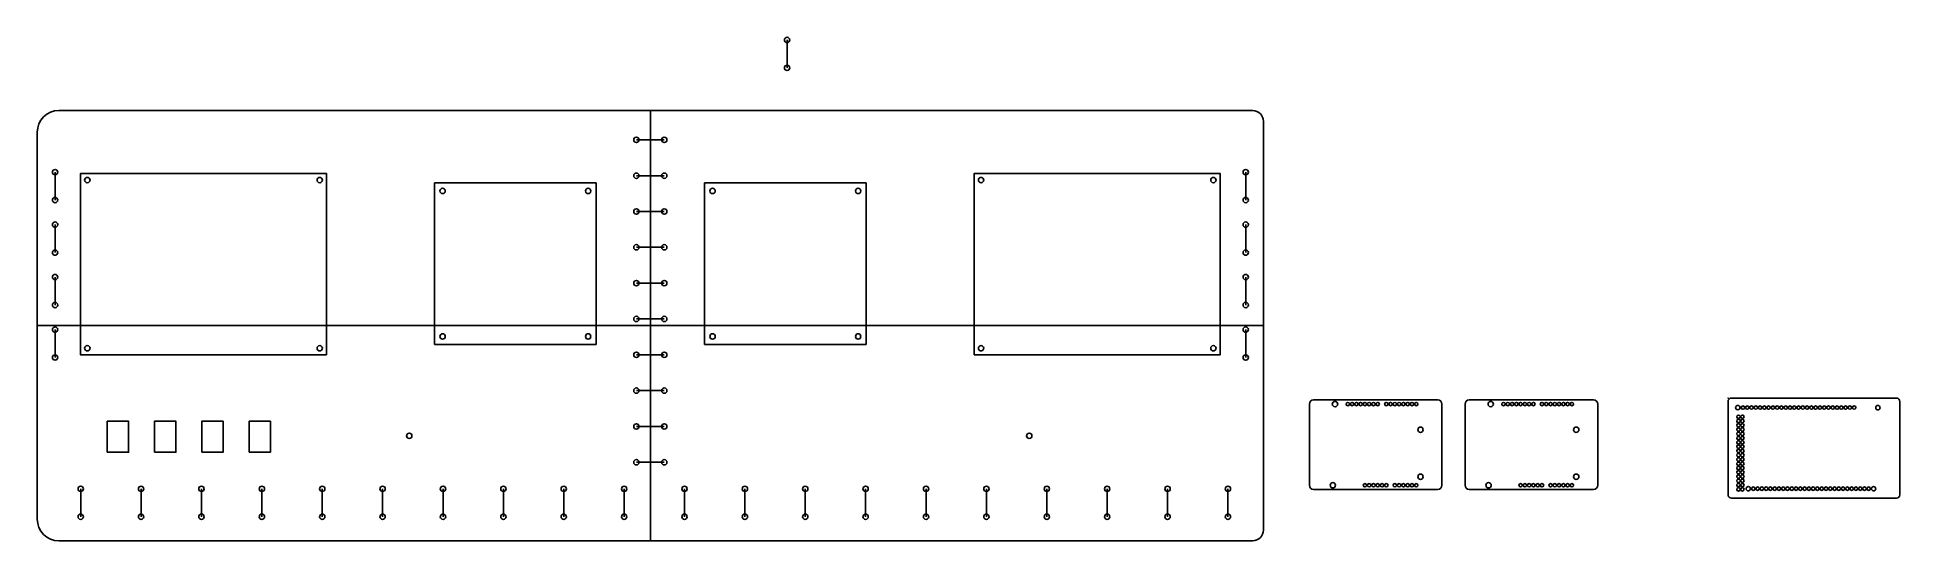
# Model space of a CAD drawing. Header units: inches. Extents: x 0 to 43.6, y 0.1 to 11.9.
import ezdxf

# ---------------------------------------------------------------- set-up
doc = ezdxf.new("R2010")
doc.units = ezdxf.units.IN
doc.header["$MEASUREMENT"] = 0
for name, color, linetype, true_color in [('Default', 18, 'Continuous', 0x000000), ('Holes', 7, 'Continuous', 0xffffff), ('Outline', 5, 'Continuous', 0x0000ff)]:
    doc.layers.add(name, color=color, linetype=linetype, true_color=true_color)

msp = doc.modelspace()

# ---------------------------------------------------------------- linework, layer by layer
for p, q in [((39.661, 3.485), (43.519, 3.485)), ((39.582, 1.221), (39.582, 3.406)), ((43.598, 3.406), (43.598, 1.221)), ((43.519, 1.142), (39.661, 1.143))]:
    msp.add_line(p, q)
for centre, radius in [((39.81, 3.261), 0.0512), ((39.827, 3.047), 0.04), ((39.919, 3.048), 0.04), ((39.931, 3.262), 0.04), ((40.031, 3.262), 0.04), ((40.131, 3.262), 0.04), ((40.231, 3.262), 0.04), ((40.331, 3.262), 0.04), ((40.431, 3.262), 0.04), ((40.531, 3.262), 0.04), ((40.631, 3.262), 0.04), ((40.731, 3.262), 0.04), ((40.831, 3.262), 0.04), ((40.931, 3.262), 0.04), ((41.031, 3.262), 0.04), ((41.131, 3.262), 0.04), ((41.231, 3.262), 0.04), ((41.331, 3.262), 0.04), ((41.431, 3.262), 0.04), ((41.531, 3.262), 0.04), ((41.631, 3.262), 0.04), ((41.731, 3.262), 0.04), ((41.831, 3.262), 0.04), ((41.931, 3.262), 0.04), ((42.031, 3.262), 0.04), ((42.131, 3.262), 0.04), ((42.231, 3.262), 0.04), ((42.331, 3.262), 0.04), ((42.431, 3.262), 0.04), ((42.531, 3.262), 0.04), ((43.086, 3.26), 0.0512), ((39.827, 2.947), 0.04), ((39.827, 2.847), 0.04), ((39.827, 2.747), 0.04), ((39.827, 2.647), 0.04), ((39.919, 2.948), 0.04), ((39.919, 2.848), 0.04), ((39.919, 2.748), 0.04), ((39.919, 2.648), 0.04), ((39.827, 2.547), 0.04), ((39.827, 2.447), 0.04), ((39.827, 2.347), 0.04), ((39.827, 2.247), 0.04), ((39.827, 2.147), 0.04), ((39.919, 2.548), 0.04), ((39.919, 2.448), 0.04), ((39.919, 2.348), 0.04), ((39.919, 2.248), 0.04), ((39.919, 2.148), 0.04), ((39.827, 2.047), 0.04), ((39.827, 1.947), 0.04), ((39.827, 1.847), 0.04), ((39.827, 1.747), 0.04), ((39.919, 2.048), 0.04), ((39.919, 1.948), 0.04), ((39.919, 1.848), 0.04), ((39.919, 1.748), 0.04), ((39.827, 1.647), 0.04), ((39.827, 1.547), 0.04), ((39.827, 1.447), 0.04), ((39.827, 1.347), 0.04), ((39.919, 1.648), 0.04), ((39.919, 1.548), 0.04), ((39.919, 1.448), 0.04), ((39.919, 1.348), 0.04), ((40.054, 1.363), 0.0512), ((40.173, 1.363), 0.04), ((40.273, 1.363), 0.04), ((40.373, 1.363), 0.04), ((40.473, 1.363), 0.04), ((40.573, 1.363), 0.04), ((40.673, 1.363), 0.04), ((40.773, 1.363), 0.04), ((40.873, 1.363), 0.04), ((40.973, 1.363), 0.04), ((41.073, 1.363), 0.04), ((41.173, 1.363), 0.04), ((41.273, 1.363), 0.04), ((41.373, 1.363), 0.04), ((41.473, 1.363), 0.04), ((41.573, 1.363), 0.04), ((41.673, 1.363), 0.04), ((41.773, 1.363), 0.04), ((41.873, 1.363), 0.04), ((41.973, 1.363), 0.04), ((42.073, 1.363), 0.04), ((42.173, 1.363), 0.04), ((42.273, 1.363), 0.04), ((42.373, 1.363), 0.04), ((42.473, 1.363), 0.04), ((42.573, 1.363), 0.04), ((42.673, 1.363), 0.04), ((42.773, 1.363), 0.04), ((42.873, 1.363), 0.04), ((42.987, 1.362), 0.0512)]:
    msp.add_circle(centre, radius)
for centre, radius, start, end in [((39.661, 3.406), 0.0787, 89.9894, 180), ((39.59, 3.477), 0.00787, 89.9894, 180), ((39.586, 3.481), 0.00394, 89.9894, 180), ((43.519, 3.406), 0.0787, 360, 89.9894), ((39.661, 1.221), 0.0787, 180, 269.9894), ((43.519, 1.221), 0.0787, 269.9894, 360)]:
    msp.add_arc(centre, radius, start, end)
at = {"layer": 'Default'}
for p, q in [((2.059, 10.216), (0.545, 10.216)), ((12.167, 10.216), (2.059, 10.216)), ((26.478, 10.216), (16.37, 10.216)), ((28.467, 10.216), (26.478, 10.216)), ((0.04, 9.711), (0.04, 9.419)), ((28.717, 9.469), (28.717, 9.966)), ((0.04, 0.94), (0.04, 0.648)), ((28.717, 0.393), (28.717, 0.89)), ((0.545, 0.143), (2.059, 0.143)), ((2.059, 0.143), (14.156, 0.143)), ((16.37, 0.143), (28.467, 0.143))]:
    msp.add_line(p, q, dxfattribs=at)
for points in [[(17.575, 11.216), (17.575, 11.87)], [(16.37, 10.216), (12.167, 10.216)], [(0.04, 9.419), (0.04, 0.94)], [(14.051, 9.53), (14.705, 9.53)], [(28.717, 0.89), (28.717, 9.469)], [(0.456, 8.12), (0.456, 8.774)], [(28.301, 8.12), (28.301, 8.774)], [(14.051, 8.691), (14.705, 8.691)], [(14.051, 7.852), (14.705, 7.852)], [(0.456, 6.891), (0.456, 7.545)], [(28.301, 6.891), (28.301, 7.545)], [(14.051, 7.014), (14.705, 7.014)], [(0.456, 5.663), (0.456, 6.317)], [(14.051, 6.175), (14.705, 6.175)], [(28.301, 5.663), (28.301, 6.317)], [(14.051, 5.336), (14.705, 5.336)], [(0.04, 5.18), (28.717, 5.18)], [(0.456, 4.434), (0.456, 5.088)], [(28.301, 4.434), (28.301, 5.088)], [(14.051, 4.497), (14.705, 4.497)], [(14.051, 3.658), (14.705, 3.658)], [(14.051, 2.819), (14.705, 2.819)], [(14.051, 1.98), (14.705, 1.98)], [(1.056, 0.706), (1.056, 1.36)], [(2.468, 0.706), (2.468, 1.36)], [(3.88, 0.706), (3.88, 1.36)], [(5.293, 0.706), (5.293, 1.36)], [(6.705, 0.706), (6.705, 1.36)], [(8.117, 0.706), (8.117, 1.36)], [(9.529, 0.706), (9.529, 1.36)], [(10.941, 0.706), (10.941, 1.36)], [(12.353, 0.706), (12.353, 1.36)], [(13.765, 0.706), (13.765, 1.36)], [(15.177, 0.706), (15.177, 1.36)], [(16.589, 0.706), (16.589, 1.36)], [(18.001, 0.706), (18.001, 1.36)], [(19.413, 0.706), (19.413, 1.36)], [(20.825, 0.706), (20.825, 1.36)], [(22.238, 0.706), (22.238, 1.36)], [(23.65, 0.706), (23.65, 1.36)], [(25.062, 0.706), (25.062, 1.36)], [(26.474, 0.706), (26.474, 1.36)], [(27.886, 0.706), (27.886, 1.36)], [(14.156, 0.143), (16.37, 0.143)]]:
    msp.add_lwpolyline(points, dxfattribs=at)
for points in [[(6.802, 4.493), (1.054, 4.493), (1.054, 8.745), (6.802, 8.745)], [(21.955, 4.493), (27.703, 4.493), (27.703, 8.745), (21.955, 8.745)], [(13.111, 4.74), (9.332, 4.74), (9.332, 8.52), (13.111, 8.52)], [(15.646, 4.74), (19.425, 4.74), (19.425, 8.52), (15.646, 8.52)], [(1.675, 2.216), (2.175, 2.216), (2.175, 2.941), (1.675, 2.941)], [(2.781, 2.216), (3.281, 2.216), (3.281, 2.941), (2.781, 2.941)], [(3.887, 2.216), (4.387, 2.216), (4.387, 2.941), (3.887, 2.941)], [(4.993, 2.216), (5.493, 2.216), (5.493, 2.941), (4.993, 2.941)]]:
    msp.add_lwpolyline(points, close=True, dxfattribs=at)
msp.add_polyline3d([(14.378, 5.18, 0), (14.378, 10.216, 0), (14.378, 0.143, 0)], dxfattribs=at)
for centre in [(17.575, 11.87), (17.575, 11.216), (14.051, 9.53), (14.705, 9.53), (0.456, 8.774), (14.051, 8.691), (14.705, 8.691), (28.301, 8.774), (1.211, 8.588), (6.645, 8.588), (9.519, 8.333), (12.924, 8.333), (15.833, 8.333), (19.238, 8.333), (22.112, 8.588), (27.545, 8.588), (0.456, 8.12), (14.051, 7.852), (14.705, 7.852), (28.301, 8.12), (0.456, 7.545), (28.301, 7.545), (14.051, 7.014), (14.705, 7.014), (0.456, 6.891), (28.301, 6.891), (0.456, 6.317), (14.051, 6.175), (14.705, 6.175), (28.301, 6.317), (0.456, 5.663), (28.301, 5.663), (14.051, 5.336), (14.705, 5.336), (0.456, 5.088), (9.519, 4.927), (12.924, 4.927), (15.833, 4.927), (19.238, 4.927), (28.301, 5.088), (0.456, 4.434), (1.211, 4.651), (6.645, 4.651), (14.051, 4.497), (14.705, 4.497), (22.112, 4.651), (27.545, 4.651), (28.301, 4.434), (14.051, 3.658), (14.705, 3.658), (8.741, 2.601), (14.051, 2.819), (14.705, 2.819), (23.241, 2.601), (14.051, 1.98), (14.705, 1.98), (1.056, 1.36), (2.468, 1.36), (3.88, 1.36), (5.293, 1.36), (6.705, 1.36), (8.117, 1.36), (9.529, 1.36), (10.941, 1.36), (12.353, 1.36), (13.765, 1.36), (15.177, 1.36), (16.589, 1.36), (18.001, 1.36), (19.413, 1.36), (20.825, 1.36), (22.238, 1.36), (23.65, 1.36), (25.062, 1.36), (26.474, 1.36), (27.886, 1.36), (1.056, 0.706), (2.468, 0.706), (3.88, 0.706), (5.293, 0.706), (6.705, 0.706), (8.117, 0.706), (9.529, 0.706), (10.941, 0.706), (12.353, 0.706), (13.765, 0.706), (15.177, 0.706), (16.589, 0.706), (18.001, 0.706), (19.413, 0.706), (20.825, 0.706), (22.238, 0.706), (23.65, 0.706), (25.062, 0.706), (26.474, 0.706), (27.886, 0.706)]:
    msp.add_circle(centre, 0.0625, dxfattribs=at)
for centre, radius, start, end in [((0.545, 9.711), 0.505, 90, 180), ((28.467, 9.966), 0.25, 0, 90), ((0.545, 0.648), 0.505, 180, 270), ((28.467, 0.393), 0.25, 270, 0)]:
    msp.add_arc(centre, radius, start, end, dxfattribs=at)
at = {"layer": 'Holes'}
for centre, radius in [((30.39, 3.343), 0.0625), ((30.69, 3.343), 0.04), ((30.79, 3.343), 0.04), ((30.89, 3.343), 0.04), ((30.99, 3.343), 0.04), ((31.09, 3.343), 0.04), ((31.19, 3.343), 0.04), ((31.29, 3.343), 0.04), ((31.39, 3.343), 0.04), ((31.59, 3.343), 0.04), ((31.69, 3.343), 0.04), ((31.79, 3.343), 0.04), ((31.89, 3.343), 0.04), ((31.99, 3.343), 0.04), ((32.09, 3.343), 0.04), ((32.19, 3.343), 0.04), ((32.29, 3.343), 0.04), ((34.031, 3.343), 0.0625), ((34.331, 3.343), 0.04), ((34.431, 3.343), 0.04), ((34.531, 3.343), 0.04), ((34.631, 3.343), 0.04), ((34.731, 3.343), 0.04), ((34.831, 3.343), 0.04), ((34.931, 3.343), 0.04), ((35.031, 3.343), 0.04), ((35.231, 3.343), 0.04), ((35.331, 3.343), 0.04), ((35.431, 3.343), 0.04), ((35.531, 3.343), 0.04), ((35.631, 3.343), 0.04), ((35.731, 3.343), 0.04), ((35.831, 3.343), 0.04), ((35.931, 3.343), 0.04), ((32.39, 2.743), 0.0625), ((36.031, 2.743), 0.0625), ((30.34, 1.443), 0.0625), ((31.09, 1.443), 0.04), ((31.19, 1.443), 0.04), ((31.29, 1.443), 0.04), ((31.39, 1.443), 0.04), ((31.49, 1.443), 0.04), ((31.59, 1.443), 0.04), ((31.79, 1.443), 0.04), ((31.89, 1.443), 0.04), ((31.99, 1.443), 0.04), ((32.09, 1.443), 0.04), ((32.19, 1.443), 0.04), ((32.29, 1.443), 0.04), ((32.39, 1.643), 0.0625), ((33.981, 1.443), 0.0625), ((34.731, 1.443), 0.04), ((34.831, 1.443), 0.04), ((34.931, 1.443), 0.04), ((35.031, 1.443), 0.04), ((35.131, 1.443), 0.04), ((35.231, 1.443), 0.04), ((35.431, 1.443), 0.04), ((35.531, 1.443), 0.04), ((35.631, 1.443), 0.04), ((35.731, 1.443), 0.04), ((35.831, 1.443), 0.04), ((35.931, 1.443), 0.04), ((36.031, 1.643), 0.0625)]:
    msp.add_circle(centre, radius, dxfattribs=at)
at = {"layer": 'Outline'}
for p, q in [((29.79, 3.343), (29.79, 1.443)), ((32.792, 3.443), (29.89, 3.443)), ((32.892, 1.443), (32.892, 3.343)), ((33.431, 3.343), (33.431, 1.443)), ((36.433, 3.443), (33.531, 3.443)), ((36.533, 1.443), (36.533, 3.343)), ((29.89, 1.343), (32.792, 1.343)), ((33.531, 1.343), (36.433, 1.343))]:
    msp.add_line(p, q, dxfattribs=at)
for centre, start, end in [((29.89, 3.343), 90, 180), ((32.792, 3.343), 0, 90), ((33.531, 3.343), 90, 180), ((36.433, 3.343), 0, 90), ((29.89, 1.443), 180, 270), ((32.792, 1.443), 270, 0), ((33.531, 1.443), 180, 270), ((36.433, 1.443), 270, 0)]:
    msp.add_arc(centre, 0.1, start, end, dxfattribs=at)

doc.saveas('drawing.dxf')
